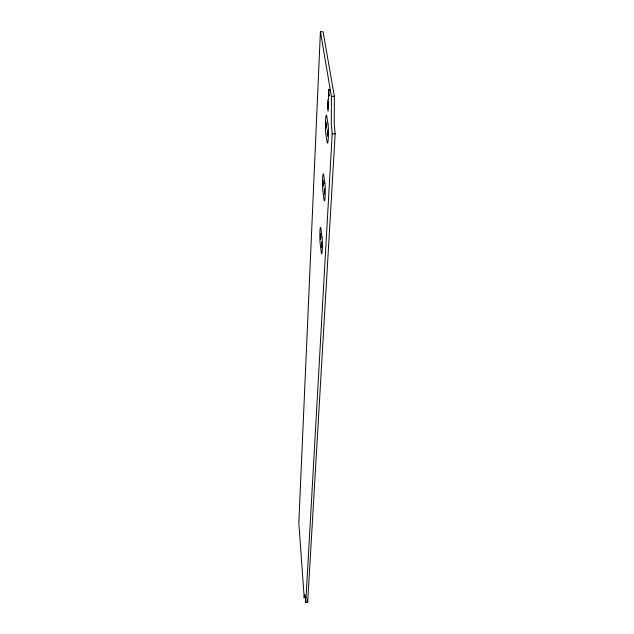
<?xml version="1.0" encoding="UTF-8"?>
<svg xmlns="http://www.w3.org/2000/svg" width="634" height="634" viewBox="0 0 634 634"><rect width="100%" height="100%" fill="white"/><g stroke="black" fill="none" stroke-linecap="round" stroke-linejoin="round"><path stroke-width="0.95" d="M320.408 31.7L331.392 96.32L331.313 123.907L332.208 133.79L305.77 602.3L307.68 602.229L335.172 133.79L334.253 123.907L334.348 96.328L323.071 31.724L320.408 31.7L298.828 522.685L304.193 597.704A17.483 1.03 88.1 0 1 305.77 602.3M327.897 99.506L327.707 109.175L328.214 101.4M328.436 99.966L328.713 94.537M328.024 111.346L328.499 103.326L328.46 107.954L328.269 107.114M326.034 126.158L326.597 124.312M327.231 133.877L327.802 132.062M323.063 184.011L323.578 182.608M324.172 192.031L324.703 190.66M320.344 236.989L320.82 235.959M321.375 245.223L321.858 244.233M304.193 597.704L306.056 597.64M332.208 133.79L335.172 133.79M331.392 96.32L334.348 96.328M327.445 129.772L327.588 136.183M326.248 122.069L326.383 128.409M324.37 188.274L324.497 194.416M323.253 180.278L323.388 186.348M321.549 241.784L321.676 247.672M320.519 233.566L320.638 239.39M307.427 599.249A17.483 1.062 88.1 0 1 307.68 602.229M328.991 89.275L328.975 96.099L328.46 92.992L328.991 89.275M327.992 124.002L326.779 116.315A10.112 0.88 -89.8 0 0 325.567 120.349A10.112 0.88 -89.8 0 0 325.86 134.036L327.049 141.826A10.207 0.903 -89.8 0 0 328.301 137.927A10.207 0.903 -89.8 0 0 327.992 124.002M324.87 183.163L323.744 175.166A9.542 0.816 89.9 0 0 322.627 178.241A9.542 0.816 89.9 0 0 322.904 191.357L324.006 199.425A9.637 0.832 89.9 0 0 325.155 196.5A9.637 0.832 89.9 0 0 324.87 183.163M322.009 237.227L320.962 229.009A9.066 0.753 89.6 0 0 319.932 231.267A9.066 0.753 89.6 0 0 320.202 243.86L321.224 252.134A9.145 0.769 89.6 0 0 322.286 250.018A9.145 0.769 89.6 0 0 322.009 237.227"/></g></svg>
